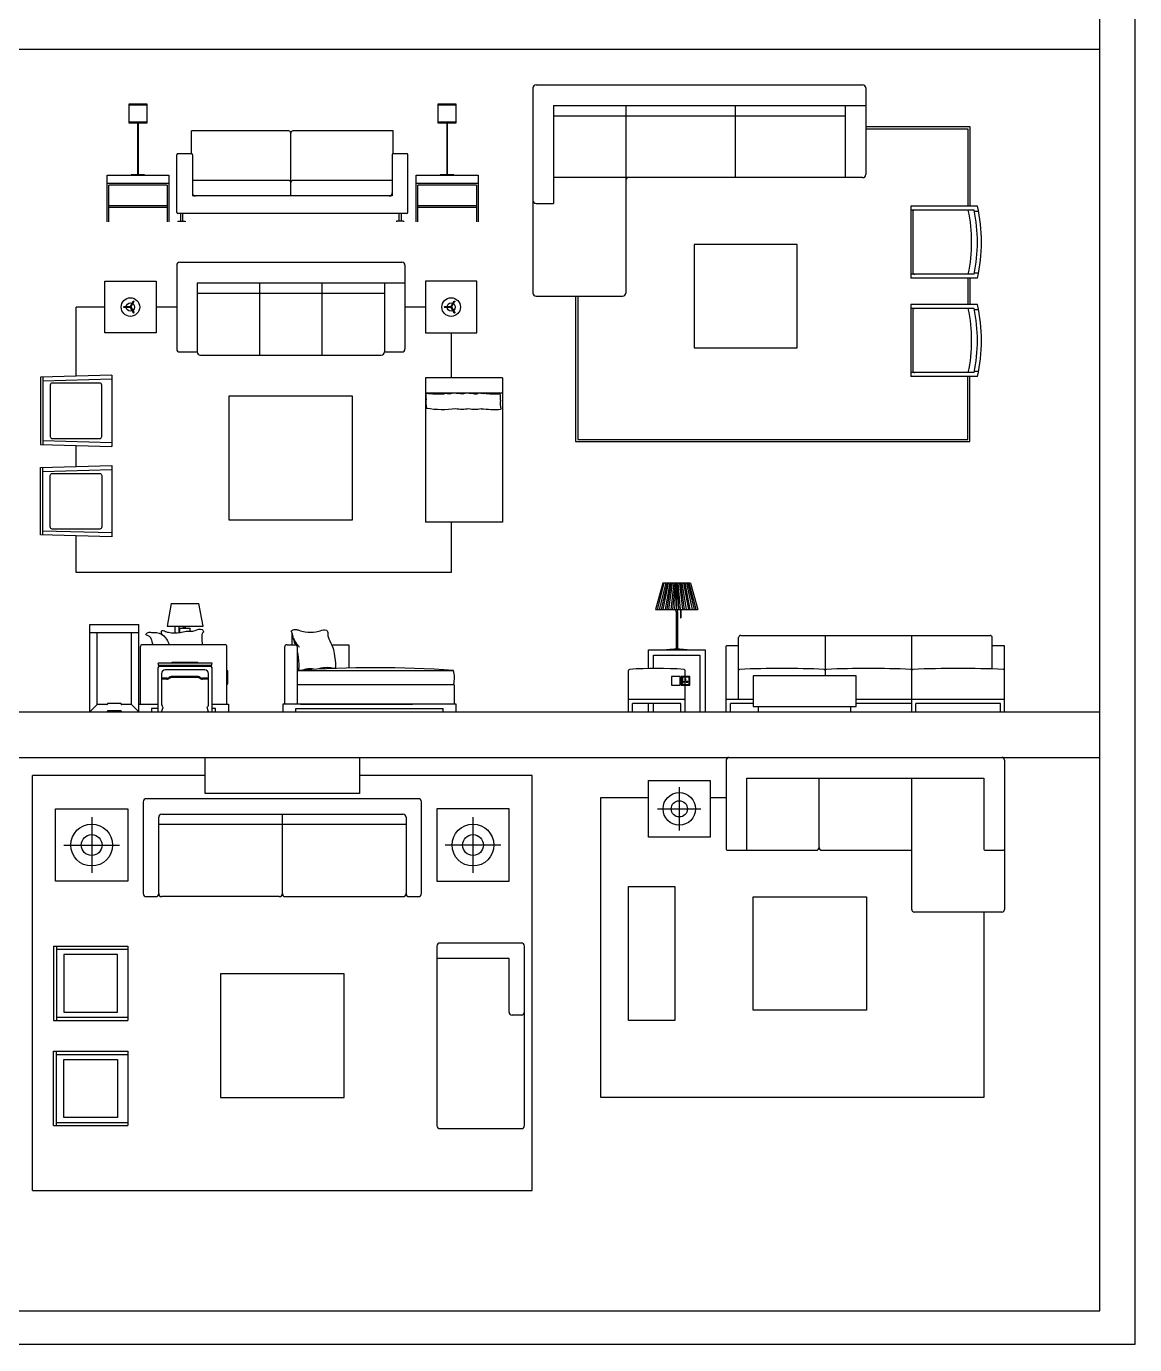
# Model space of a CAD drawing. Header units: inches. Extents: x 4.8 to 47.3, y 10 to 34.8.
# Drawn here: x 36.54 to 47.29, y 10.03 to 22.82 of the extents above; entities that cross this region are included whole.
import ezdxf

# ---------------------------------------------------------------- set-up
doc = ezdxf.new("R2010")
doc.units = ezdxf.units.IN
doc.header["$MEASUREMENT"] = 0
for name, color, linetype in [('02', 2, 'Continuous'), ('1', 1, 'Continuous'), ('4', 4, 'Continuous'), ('kadrbm', 4, 'Continuous')]:
    doc.layers.add(name, color=color, linetype=linetype)

# ---------------------------------------------------------------- blocks, each defined once
blk = doc.blocks.new('kadrbm')
at = {"layer": 'kadrbm', "color": 4}
blk.add_lwpolyline([(0, 0), (0, 24.797), (21, 24.797), (21, 0), (0, 0)], close=True, dxfattribs=at)
blk.add_lwpolyline([(20.663, 0.326), (20.663, 24.46), (0.337, 24.46), (0.337, 0.326), (20.663, 0.326)], dxfattribs=at)

msp = doc.modelspace()

# ---------------------------------------------------------------- linework, layer by layer
at = {"layer": '02'}
for p, q in [((41.483, 22.254), (44.652, 22.254)), ((41.453, 22.224), (41.453, 20.234)), ((44.682, 22.224), (44.682, 21.384)), ((41.653, 22.054), (41.653, 21.104)), ((41.653, 22.054), (44.682, 22.054)), ((42.353, 22.054), (42.353, 20.234)), ((44.482, 22.054), (44.482, 21.354)), ((41.653, 21.954), (44.482, 21.954)), ((37.998, 21.016), (37.998, 21.576)), ((38.138, 21.586), (38.008, 21.586)), ((38.148, 21.576), (38.148, 21.176)), ((40.088, 21.576), (40.088, 21.176)), ((40.228, 21.586), (40.098, 21.586)), ((40.238, 21.016), (40.238, 21.576)), ((37.321, 20.926), (37.321, 21.376)), ((37.321, 21.376), (37.921, 21.376)), ((37.921, 21.376), (37.921, 20.926)), ((40.32, 20.926), (40.32, 21.376)), ((40.32, 21.376), (40.92, 21.376)), ((40.92, 21.376), (40.92, 20.926)), ((37.921, 21.296), (37.321, 21.296)), ((37.905, 21.28), (37.337, 21.28)), ((37.337, 20.926), (37.337, 21.28)), ((37.905, 21.28), (37.905, 20.926)), ((39.083, 21.326), (38.148, 21.326)), ((40.088, 21.326), (39.123, 21.326)), ((40.92, 21.296), (40.32, 21.296)), ((40.336, 20.926), (40.336, 21.28)), ((40.904, 21.28), (40.336, 21.28)), ((40.904, 21.28), (40.904, 20.926)), ((40.088, 21.176), (38.148, 21.176)), ((41.483, 21.104), (41.653, 21.104)), ((37.905, 21.08), (37.337, 21.08)), ((37.905, 21.064), (37.337, 21.064)), ((40.228, 21.006), (38.008, 21.006)), ((40.904, 21.08), (40.336, 21.08)), ((40.904, 21.064), (40.336, 21.064)), ((45.766, 21.077), (45.12, 21.077)), ((45.12, 21.077), (45.12, 20.379)), ((45.734, 21.039), (45.12, 21.039)), ((45.138, 21.019), (45.138, 20.437)), ((45.777, 21.026), (45.736, 21.026)), ((38.008, 20.931), (38.078, 20.931)), ((38.008, 20.931), (38.008, 20.926)), ((38.078, 20.931), (38.078, 20.926)), ((40.128, 20.931), (40.128, 20.926)), ((40.198, 20.931), (40.128, 20.931)), ((40.198, 20.931), (40.198, 20.926)), ((37.996, 20.503), (37.996, 19.693)), ((38.026, 20.533), (40.181, 20.533)), ((40.211, 20.503), (40.211, 19.693)), ((37.297, 20.348), (37.797, 20.348)), ((37.297, 19.848), (37.297, 20.348)), ((37.797, 20.348), (37.797, 19.848)), ((38.196, 20.333), (38.196, 19.663)), ((38.196, 20.333), (40.211, 20.333)), ((38.801, 19.633), (38.801, 20.333)), ((39.406, 19.633), (39.406, 20.333)), ((40.011, 20.333), (40.011, 19.663)), ((40.409, 20.348), (40.409, 19.848)), ((40.909, 20.348), (40.409, 20.348)), ((40.909, 19.848), (40.909, 20.348)), ((45.734, 20.417), (45.12, 20.417)), ((45.766, 20.379), (45.12, 20.379)), ((45.777, 20.427), (45.736, 20.427)), ((38.196, 20.233), (40.011, 20.233)), ((41.483, 20.204), (42.323, 20.204)), ((45.12, 20.122), (45.12, 19.424)), ((45.766, 20.122), (45.12, 20.122)), ((45.734, 20.084), (45.12, 20.084)), ((45.138, 20.064), (45.138, 19.482)), ((45.777, 20.072), (45.736, 20.072)), ((37.797, 19.848), (37.297, 19.848)), ((40.409, 19.848), (40.909, 19.848)), ((38.026, 19.663), (38.196, 19.663)), ((38.226, 19.633), (39.981, 19.633)), ((40.011, 19.663), (40.181, 19.663)), ((37.365, 19.438), (36.673, 19.419)), ((37.365, 19.438), (37.365, 18.746)), ((45.734, 19.462), (45.12, 19.462)), ((45.777, 19.472), (45.736, 19.472)), ((36.673, 19.419), (36.673, 18.765)), ((36.696, 19.419), (36.696, 18.765)), ((37.365, 19.399), (36.696, 19.381)), ((41.159, 19.413), (40.409, 19.413)), ((40.409, 19.413), (40.409, 18.013)), ((41.159, 19.413), (41.159, 18.013)), ((45.766, 19.424), (45.12, 19.424)), ((38.503, 19.233), (38.503, 18.033)), ((39.703, 19.233), (38.503, 19.233)), ((39.703, 18.033), (39.703, 19.233)), ((41.159, 19.263), (40.409, 19.263)), ((36.696, 18.803), (37.365, 18.784)), ((36.673, 18.765), (37.365, 18.746)), ((36.673, 18.541), (37.365, 18.561)), ((36.673, 17.888), (36.673, 18.541)), ((36.696, 17.888), (36.696, 18.541)), ((37.365, 18.561), (37.365, 17.869)), ((36.696, 18.504), (37.365, 18.522)), ((38.503, 18.033), (39.703, 18.033)), ((37.365, 17.907), (36.696, 17.926)), ((41.159, 18.013), (40.409, 18.013)), ((37.365, 17.869), (36.673, 17.888))]:
    msp.add_line(p, q, dxfattribs=at)
for points in [[(37.71, 22.066), (37.53, 22.066), (37.53, 21.886), (37.71, 21.886)], [(40.709, 22.066), (40.529, 22.066), (40.529, 21.886), (40.709, 21.886)], [(44.018, 19.704), (44.018, 20.704), (43.018, 20.704), (43.018, 19.704)]]:
    msp.add_lwpolyline(points, close=True, dxfattribs=at)
for centre, radius in [((37.547, 20.098), 0.09), ((37.485, 20.098), 0.00462), ((37.547, 20.098), 0.00462), ((37.578, 20.152), 0.00462), ((40.659, 20.098), 0.09), ((40.597, 20.098), 0.00462), ((40.659, 20.098), 0.00462), ((40.69, 20.152), 0.00462), ((37.578, 20.044), 0.00462), ((40.69, 20.044), 0.00462)]:
    msp.add_circle(centre, radius, dxfattribs=at)
for centre, radius, start, end in [((41.483, 22.224), 0.03, 90, 180), ((44.652, 22.224), 0.03, 0, 90), ((38.008, 21.576), 0.01, 90, 180), ((38.138, 21.576), 0.01, 0, 90), ((40.098, 21.576), 0.01, 90, 180), ((40.228, 21.576), 0.01, 0, 90), ((42.383, 21.324), 0.03, 90, 180), ((44.652, 21.384), 0.03, 270, 0), ((39.083, 21.306), 0.02, 0, 90), ((39.123, 21.306), 0.02, 90, 180), ((38.178, 21.206), 0.03, 180, 270), ((40.058, 21.206), 0.03, 270, 0), ((41.483, 21.134), 0.03, 180, 270), ((38.008, 21.016), 0.01, 180, 270), ((40.228, 21.016), 0.01, 270, 0), ((45.158, 21.019), 0.02, 90, 180), ((44.207, 20.728), 1.503, 348.0651, 11.9349), ((44.263, 20.728), 1.503, 348.0651, 11.9349), ((44.263, 20.728), 1.543, 346.9271, 13.0729), ((38.026, 20.503), 0.03, 90, 180), ((40.181, 20.503), 0.03, 0, 90), ((45.158, 20.437), 0.02, 180, 270), ((41.483, 20.234), 0.03, 180, 270), ((42.323, 20.234), 0.03, 270, 0), ((45.158, 20.064), 0.02, 90, 180), ((44.207, 19.773), 1.503, 348.0651, 11.9349), ((44.263, 19.773), 1.503, 348.0651, 11.9349), ((44.263, 19.773), 1.543, 346.9271, 13.0729), ((38.026, 19.693), 0.03, 180, 270), ((40.181, 19.693), 0.03, 270, 0), ((38.226, 19.663), 0.03, 180, 270), ((39.981, 19.663), 0.03, 270, 0), ((45.158, 19.482), 0.02, 180, 270), ((40.278, 19.234), 0.14, 349.3215, 13.1824), ((40.656, 19.177), 0.242, 172.6261, 193.8133), ((40.547, 20.37), 1.115, 263.17, 272.3559), ((40.611, 19.217), 0.0429, 76.2782, 114.3565), ((40.64, 19.374), 0.116, 260.5061, 284.1176), ((40.686, 19.168), 0.0946, 69.1059, 100.2499), ((40.737, 19.217), 0.0429, 76.2782, 114.3565), ((40.766, 19.374), 0.116, 260.5061, 284.1176), ((40.812, 19.168), 0.0946, 69.1059, 100.2499), ((40.863, 19.217), 0.0429, 76.2782, 114.3565), ((40.892, 19.373), 0.116, 260.5061, 284.1176), ((40.938, 19.167), 0.0946, 69.1059, 100.2499), ((40.989, 19.217), 0.0429, 76.2782, 114.3565), ((41.075, 20.319), 1.063, 265.8985, 273.2225), ((40.999, 19.222), 0.14, 349.3215, 14.4343), ((41.377, 19.165), 0.242, 172.6261, 193.8133), ((40.573, 19.942), 0.837, 259.5052, 278.9261), ((40.766, 19.374), 0.266, 256.2285, 283.5951), ((40.892, 19.373), 0.266, 256.2285, 282.439), ((41.079, 20.211), 1.106, 263.2888, 273.2688)]:
    msp.add_arc(centre, radius, start, end, dxfattribs=at)
at = {"layer": '1'}
for p, q in [((37.71, 22.056), (37.53, 22.056)), ((40.709, 22.056), (40.529, 22.056)), ((43.418, 21.354), (43.418, 22.054)), ((37.53, 21.896), (37.71, 21.896)), ((37.617, 21.886), (37.617, 21.381)), ((37.622, 21.886), (37.622, 21.381)), ((40.529, 21.896), (40.709, 21.896)), ((40.617, 21.886), (40.617, 21.381)), ((40.622, 21.886), (40.622, 21.381)), ((39.083, 21.806), (38.138, 21.806)), ((38.138, 21.586), (38.138, 21.806)), ((39.103, 21.176), (39.103, 21.786)), ((40.098, 21.806), (39.123, 21.806)), ((40.098, 21.586), (40.098, 21.806)), ((44.652, 21.354), (41.653, 21.354)), ((38.033, 21.006), (38.033, 20.931)), ((38.053, 21.006), (38.053, 20.931)), ((40.153, 21.006), (40.153, 20.931)), ((40.173, 21.006), (40.173, 20.931)), ((37.019, 19.428), (37.019, 20.098)), ((37.297, 20.098), (37.019, 20.098)), ((37.545, 20.102), (37.487, 20.102)), ((37.545, 20.094), (37.487, 20.094)), ((37.545, 20.102), (37.574, 20.152)), ((37.545, 20.094), (37.574, 20.044)), ((37.552, 20.098), (37.581, 20.148)), ((37.552, 20.098), (37.581, 20.048)), ((37.996, 20.098), (37.797, 20.098)), ((40.409, 20.098), (40.211, 20.098)), ((40.657, 20.102), (40.599, 20.102)), ((40.657, 20.094), (40.599, 20.094)), ((40.657, 20.102), (40.686, 20.152)), ((40.657, 20.094), (40.686, 20.044)), ((40.664, 20.098), (40.693, 20.148)), ((40.664, 20.098), (40.693, 20.048)), ((40.659, 19.848), (40.659, 19.413)), ((40.659, 18.013), (40.659, 17.525)), ((37.019, 17.525), (37.019, 17.878)), ((40.659, 17.525), (37.019, 17.525))]:
    msp.add_line(p, q, dxfattribs=at)
for points in [[(44.682, 21.848), (45.692, 21.848), (45.692, 21.077)], [(44.682, 21.828), (45.672, 21.828), (45.672, 21.077)], [(37.685, 21.376), (37.685, 21.381), (37.555, 21.381), (37.555, 21.376)], [(40.684, 21.376), (40.684, 21.381), (40.554, 21.381), (40.554, 21.376)], [(45.672, 20.379), (45.672, 20.122)], [(45.692, 20.379), (45.692, 20.122)], [(41.867, 20.204), (41.867, 18.794), (45.692, 18.794), (45.692, 19.424)], [(41.887, 20.204), (41.887, 18.814), (45.672, 18.814), (45.672, 19.424)]]:
    msp.add_lwpolyline(points, dxfattribs=at)
for points in [[(36.769, 19.342), (36.769, 18.842, 0.414214), (36.788, 18.823), (37.25, 18.823, 0.414214), (37.269, 18.842), (37.269, 19.342, 0.414214), (37.25, 19.361), (36.788, 19.361, 0.414214)], [(36.769, 17.965), (36.769, 18.464, -0.414214), (36.788, 18.484), (37.25, 18.484, -0.414214), (37.269, 18.464), (37.269, 17.965, -0.414214), (37.25, 17.945), (36.788, 17.945, -0.414214)]]:
    msp.add_lwpolyline(points, format="xyb", close=True, dxfattribs=at)
for centre in [(37.547, 20.098), (40.659, 20.098)]:
    msp.add_circle(centre, 0.04, dxfattribs=at)
for centre, start, end in [((39.083, 21.786), 0, 90), ((39.123, 21.786), 90, 180)]:
    msp.add_arc(centre, 0.02, start, end, dxfattribs=at)
at = {"layer": '4'}
for p, q in [((26.629, 22.599), (46.955, 22.599)), ((37.019, 18.551), (37.019, 18.755)), ((42.714, 17.42), (42.642, 17.166)), ((42.661, 17.166), (42.727, 17.42)), ((42.741, 17.42), (42.679, 17.166)), ((42.754, 17.42), (42.698, 17.166)), ((42.982, 17.42), (42.714, 17.42)), ((42.717, 17.166), (42.768, 17.42)), ((42.781, 17.42), (42.736, 17.166)), ((42.754, 17.166), (42.794, 17.42)), ((42.773, 17.166), (42.808, 17.42)), ((42.821, 17.42), (42.792, 17.166)), ((42.811, 17.166), (42.835, 17.42)), ((42.829, 17.166), (42.842, 17.42)), ((42.848, 17.166), (42.848, 17.42)), ((42.867, 17.166), (42.854, 17.42)), ((42.886, 17.166), (42.862, 17.42)), ((42.875, 17.42), (42.904, 17.166)), ((42.923, 17.166), (42.888, 17.42)), ((42.942, 17.166), (42.902, 17.42)), ((42.915, 17.42), (42.961, 17.166)), ((42.979, 17.166), (42.929, 17.42)), ((42.942, 17.42), (42.998, 17.166)), ((42.955, 17.42), (43.017, 17.166)), ((43.036, 17.166), (42.969, 17.42)), ((42.982, 17.42), (43.054, 17.166)), ((37.942, 17.223), (37.902, 17.003)), ((37.942, 17.223), (38.212, 17.223)), ((38.252, 17.003), (38.212, 17.223)), ((42.642, 17.166), (43.054, 17.166)), ((42.842, 17.142), (42.839, 17.166)), ((42.842, 17.142), (42.842, 16.785)), ((42.842, 17.142), (42.854, 17.142)), ((42.854, 17.142), (42.858, 17.166)), ((42.854, 17.142), (42.854, 16.785)), ((42.886, 17.166), (42.886, 17.085)), ((42.888, 17.166), (42.888, 17.085)), ((37.153, 17.018), (37.627, 17.018)), ((37.153, 16.173), (37.153, 17.018)), ((37.627, 16.173), (37.627, 17.018)), ((42.886, 17.085), (42.888, 17.085)), ((37.153, 16.943), (37.627, 16.943)), ((37.223, 16.243), (37.223, 16.943)), ((37.557, 16.243), (37.557, 16.943)), ((37.902, 17.003), (38.252, 17.003)), ((37.981, 16.937), (37.981, 17.003)), ((38.021, 16.94), (38.021, 17.003)), ((38.027, 16.941), (38.027, 16.983)), ((38.027, 16.983), (38.127, 16.983)), ((38.061, 16.983), (38.061, 17.003)), ((38.072, 16.983), (38.072, 17.003)), ((38.082, 16.983), (38.082, 17.003)), ((38.127, 16.954), (38.127, 16.983)), ((39.116, 16.823), (39.116, 16.938)), ((43.449, 16.293), (43.449, 16.893)), ((43.469, 16.913), (45.889, 16.913)), ((44.289, 16.913), (44.289, 16.523)), ((45.129, 16.173), (45.129, 16.913)), ((45.909, 16.589), (45.909, 16.893)), ((37.642, 16.798), (37.642, 16.248)), ((38.472, 16.823), (37.667, 16.823)), ((38.482, 16.248), (38.482, 16.813)), ((39.042, 16.798), (39.042, 16.248)), ((39.067, 16.823), (39.148, 16.823)), ((39.167, 16.248), (39.167, 16.798)), ((39.499, 16.823), (39.667, 16.823)), ((39.667, 16.823), (39.667, 16.598)), ((42.573, 16.773), (43.123, 16.773)), ((42.573, 16.593), (42.573, 16.773)), ((42.748, 16.777), (42.948, 16.777)), ((42.748, 16.777), (42.748, 16.773)), ((42.842, 16.785), (42.854, 16.785)), ((42.948, 16.777), (42.948, 16.773)), ((43.123, 16.773), (43.123, 16.173)), ((43.329, 16.173), (43.329, 16.808)), ((43.444, 16.813), (43.334, 16.813)), ((46.024, 16.813), (45.914, 16.813)), ((46.029, 16.173), (46.029, 16.808)), ((38.339, 16.643), (37.815, 16.643)), ((38.333, 16.623), (37.82, 16.623)), ((37.824, 16.623), (37.824, 16.613)), ((37.952, 16.653), (38.202, 16.653)), ((37.952, 16.643), (37.952, 16.653)), ((38.202, 16.643), (38.202, 16.653)), ((38.329, 16.623), (38.329, 16.612)), ((42.623, 16.723), (43.073, 16.723)), ((42.623, 16.593), (42.623, 16.723)), ((43.073, 16.723), (43.073, 16.173)), ((37.814, 16.598), (37.814, 16.173)), ((38.324, 16.613), (37.829, 16.613)), ((37.9, 16.5), (37.845, 16.5)), ((37.849, 16.543), (37.849, 16.243)), ((38.269, 16.578), (37.884, 16.578)), ((38.203, 16.515), (37.943, 16.515)), ((38.203, 16.505), (37.943, 16.505)), ((38.3, 16.5), (38.246, 16.5)), ((38.304, 16.243), (38.304, 16.543)), ((38.339, 16.173), (38.339, 16.598)), ((38.482, 16.575), (38.485, 16.574)), ((38.493, 16.448), (38.493, 16.564)), ((39.167, 16.573), (40.682, 16.574)), ((42.379, 16.173), (42.379, 16.574)), ((42.881, 16.516), (42.796, 16.516)), ((42.796, 16.516), (42.796, 16.431)), ((42.881, 16.431), (42.881, 16.516)), ((42.976, 16.516), (42.891, 16.516)), ((42.891, 16.516), (42.891, 16.431)), ((42.904, 16.511), (42.964, 16.511)), ((42.904, 16.511), (42.904, 16.436)), ((42.929, 16.173), (42.929, 16.574)), ((42.964, 16.511), (42.964, 16.436)), ((42.976, 16.431), (42.976, 16.516)), ((44.589, 16.523), (43.589, 16.523)), ((43.589, 16.523), (43.589, 16.223)), ((44.589, 16.223), (44.589, 16.523)), ((37.9, 16.49), (37.845, 16.49)), ((38.3, 16.49), (38.246, 16.49)), ((38.482, 16.438), (38.483, 16.438)), ((39.167, 16.438), (40.682, 16.438)), ((40.692, 16.248), (40.692, 16.428)), ((42.796, 16.431), (42.881, 16.431)), ((42.891, 16.431), (42.976, 16.431)), ((42.904, 16.436), (42.964, 16.436)), ((42.912, 16.461), (42.912, 16.466)), ((42.912, 16.466), (42.927, 16.466)), ((42.927, 16.461), (42.912, 16.461)), ((42.936, 16.493), (42.931, 16.493)), ((42.931, 16.478), (42.936, 16.478)), ((42.936, 16.478), (42.936, 16.493)), ((42.94, 16.466), (42.94, 16.461)), ((42.955, 16.466), (42.94, 16.466)), ((42.94, 16.461), (42.955, 16.461)), ((42.955, 16.461), (42.955, 16.466)), ((37.153, 16.173), (37.223, 16.243)), ((37.318, 16.243), (37.223, 16.243)), ((37.323, 16.248), (37.323, 16.248)), ((37.452, 16.253), (37.328, 16.253)), ((37.457, 16.248), (37.457, 16.248)), ((37.557, 16.243), (37.462, 16.243)), ((37.557, 16.243), (37.627, 16.173)), ((37.627, 16.248), (37.642, 16.248)), ((37.627, 16.248), (37.814, 16.248)), ((38.339, 16.248), (38.497, 16.248)), ((38.497, 16.248), (38.497, 16.173)), ((40.707, 16.248), (39.027, 16.248)), ((39.027, 16.248), (39.027, 16.173)), ((39.196, 16.248), (40.285, 16.248)), ((40.707, 16.173), (40.707, 16.248)), ((42.929, 16.293), (42.379, 16.293)), ((42.889, 16.253), (42.419, 16.253)), ((42.419, 16.173), (42.419, 16.253)), ((42.573, 16.173), (42.573, 16.253)), ((42.623, 16.173), (42.623, 16.253)), ((42.889, 16.173), (42.889, 16.253)), ((43.589, 16.293), (43.329, 16.293)), ((43.369, 16.173), (43.369, 16.253)), ((43.589, 16.253), (43.369, 16.253)), ((46.029, 16.293), (44.589, 16.293)), ((45.129, 16.253), (44.589, 16.253)), ((45.989, 16.253), (45.169, 16.253)), ((45.169, 16.173), (45.169, 16.253)), ((45.989, 16.173), (45.989, 16.253)), ((26.629, 16.173), (46.955, 16.173)), ((37.323, 16.178), (37.323, 16.178)), ((37.452, 16.183), (37.328, 16.183)), ((37.814, 16.203), (37.752, 16.203)), ((37.752, 16.203), (37.752, 16.173)), ((37.849, 16.173), (37.863, 16.215)), ((38.304, 16.173), (38.29, 16.215)), ((38.372, 16.203), (38.339, 16.203)), ((38.372, 16.173), (38.372, 16.203)), ((39.152, 16.203), (40.582, 16.203)), ((39.152, 16.173), (39.152, 16.203)), ((40.582, 16.173), (40.582, 16.203)), ((43.589, 16.223), (44.589, 16.223)), ((43.639, 16.223), (43.639, 16.173)), ((44.539, 16.173), (44.539, 16.223)), ((26.629, 15.73), (46.955, 15.73)), ((38.271, 15.38), (38.271, 15.73)), ((38.271, 15.73), (39.771, 15.73)), ((39.771, 15.73), (39.771, 15.38)), ((43.329, 15.705), (43.329, 14.84)), ((46.029, 15.705), (46.029, 14.255)), ((38.271, 15.555), (36.596, 15.555)), ((36.596, 11.53), (36.596, 15.555)), ((41.446, 15.555), (39.771, 15.555)), ((41.446, 11.53), (41.446, 15.555)), ((42.573, 14.956), (42.573, 15.506)), ((42.573, 15.506), (43.173, 15.506)), ((43.173, 15.506), (43.173, 14.956)), ((43.529, 15.53), (45.829, 15.53)), ((43.529, 14.84), (43.529, 15.53)), ((44.229, 14.855), (44.229, 15.53)), ((45.129, 14.255), (45.129, 15.53)), ((45.829, 15.53), (45.829, 14.84)), ((39.771, 15.38), (38.271, 15.38)), ((42.873, 15.441), (42.873, 15.021)), ((36.821, 14.53), (36.821, 15.23)), ((36.821, 15.23), (37.521, 15.23)), ((37.521, 15.23), (37.521, 14.53)), ((37.671, 15.3), (37.671, 14.41)), ((40.341, 15.33), (37.701, 15.33)), ((40.371, 14.41), (40.371, 15.3)), ((40.521, 15.23), (40.521, 14.53)), ((41.221, 15.23), (40.521, 15.23)), ((41.221, 14.53), (41.221, 15.23)), ((42.112, 12.431), (42.112, 15.34)), ((42.112, 15.34), (42.573, 15.34)), ((42.663, 15.231), (43.083, 15.231)), ((43.173, 15.34), (43.329, 15.34)), ((37.171, 15.15), (37.171, 14.61)), ((37.821, 14.41), (37.821, 15.15)), ((37.851, 15.18), (40.191, 15.18)), ((39.021, 14.41), (39.021, 15.18)), ((40.221, 15.15), (40.221, 14.41)), ((40.871, 15.15), (40.871, 14.61)), ((40.221, 15.08), (37.821, 15.08)), ((36.901, 14.88), (37.441, 14.88)), ((41.141, 14.88), (40.601, 14.88)), ((43.173, 14.956), (42.573, 14.956)), ((43.339, 14.83), (44.204, 14.83)), ((44.254, 14.83), (45.129, 14.83)), ((45.839, 14.83), (46.019, 14.83)), ((37.521, 14.53), (36.821, 14.53)), ((40.521, 14.53), (41.221, 14.53)), ((42.379, 13.177), (42.379, 14.477)), ((42.379, 14.477), (42.829, 14.477)), ((42.829, 14.477), (42.829, 13.177)), ((37.701, 14.38), (37.791, 14.38)), ((38.991, 14.38), (37.851, 14.38)), ((39.051, 14.38), (40.191, 14.38)), ((40.251, 14.38), (40.341, 14.38)), ((43.589, 13.277), (43.589, 14.377)), ((43.589, 14.377), (44.689, 14.377)), ((44.689, 14.377), (44.689, 13.277)), ((46.004, 14.23), (45.154, 14.23)), ((45.829, 14.23), (45.829, 12.431)), ((36.8, 13.9), (36.8, 13.18)), ((36.8, 13.9), (37.521, 13.9)), ((36.83, 13.9), (36.83, 13.18)), ((36.83, 13.87), (37.521, 13.87)), ((37.421, 13.82), (36.9, 13.82)), ((36.9, 13.82), (36.9, 13.26)), ((37.421, 13.26), (37.421, 13.82)), ((37.521, 13.9), (37.521, 13.18)), ((40.521, 13.9), (40.521, 12.16)), ((41.341, 13.93), (40.551, 13.93)), ((41.371, 12.16), (41.371, 13.9)), ((41.221, 13.78), (40.521, 13.78)), ((41.221, 13.26), (41.221, 13.78)), ((38.421, 13.63), (38.421, 12.43)), ((39.621, 13.63), (38.421, 13.63)), ((39.621, 12.43), (39.621, 13.63)), ((36.8, 13.18), (37.521, 13.18)), ((36.83, 13.21), (37.521, 13.21)), ((36.9, 13.26), (37.421, 13.26)), ((41.341, 13.23), (41.251, 13.23)), ((42.829, 13.177), (42.379, 13.177)), ((44.689, 13.277), (43.589, 13.277)), ((36.8, 12.88), (37.521, 12.88)), ((36.8, 12.159), (36.8, 12.88)), ((36.83, 12.159), (36.83, 12.88)), ((36.83, 12.85), (37.521, 12.85)), ((36.9, 12.239), (36.9, 12.799)), ((36.9, 12.799), (37.421, 12.799)), ((37.421, 12.799), (37.421, 12.239)), ((37.521, 12.88), (37.521, 12.159)), ((38.421, 12.43), (39.621, 12.43)), ((45.829, 12.431), (42.112, 12.431)), ((36.8, 12.159), (37.521, 12.159)), ((36.83, 12.189), (37.521, 12.189)), ((37.421, 12.239), (36.9, 12.239)), ((40.551, 12.13), (41.341, 12.13)), ((36.596, 11.53), (41.446, 11.53))]:
    msp.add_line(p, q, dxfattribs=at)
for centre, radius in [((42.873, 15.231), 0.158), ((42.873, 15.231), 0.0788), ((37.171, 14.88), 0.203), ((37.171, 14.88), 0.101), ((40.871, 14.88), 0.203), ((40.871, 14.88), 0.101)]:
    msp.add_circle(centre, radius, dxfattribs=at)
for centre, radius, start, end in [((43.469, 16.893), 0.02, 90, 180), ((45.889, 16.893), 0.02, 0, 90), ((37.667, 16.798), 0.025, 90, 180), ((38.472, 16.813), 0.01, 0, 90), ((39.067, 16.798), 0.025, 90, 180), ((39.142, 16.798), 0.025, 0, 90), ((42.712, 17.69), 0.914, 273.0727, 278.1858), ((42.984, 17.69), 0.914, 261.8142, 266.9273), ((43.334, 16.808), 0.005, 90, 180), ((43.444, 16.808), 0.005, 0, 90), ((45.914, 16.808), 0.005, 90, 180), ((46.024, 16.808), 0.005, 0, 90), ((37.838, 16.639), 0.0242, 169.9891, 220.7946), ((38.315, 16.639), 0.0242, 319.2054, 10.0109), ((37.829, 16.598), 0.015, 90, 180), ((37.884, 16.543), 0.035, 90, 180), ((37.901, 16.535), 0.0356, 268.3579, 306.0919), ((37.901, 16.535), 0.0456, 268.5492, 307.0191), ((37.943, 16.485), 0.03, 90, 133.3552), ((37.943, 16.485), 0.02, 90, 134.8794), ((38.203, 16.485), 0.03, 46.6448, 90), ((38.203, 16.485), 0.02, 45.1206, 90), ((38.245, 16.535), 0.0456, 232.9809, 271.4508), ((38.245, 16.535), 0.0356, 233.9081, 271.6421), ((38.269, 16.543), 0.035, 0, 90), ((38.324, 16.598), 0.015, 0, 90), ((38.483, 16.564), 0.01, 0, 74.0427), ((39.93, 5.932), 10.668, 85.9579, 94.1015), ((40.444, 16.503), 0.248, 344.7634, 16.3221), ((42.389, 16.574), 0.01, 93.4057, 180), ((42.654, 12.849), 3.744, 85.9323, 94.0677), ((42.919, 16.574), 0.01, 0, 86.5943), ((43.459, 16.574), 0.01, 93.4057, 180), ((43.869, 7.651), 8.942, 87.3681, 92.6319), ((44.279, 16.574), 0.01, 0, 86.5943), ((44.299, 16.574), 0.01, 93.4057, 180), ((44.709, 7.651), 8.942, 87.3681, 92.6319), ((45.119, 16.574), 0.01, 0, 86.5943), ((45.139, 16.574), 0.01, 93.4057, 180), ((45.579, 6.298), 10.295, 87.5473, 92.4527), ((46.019, 16.574), 0.01, 0, 86.5943), ((38.483, 16.448), 0.01, 273.2884, 0), ((40.682, 16.428), 0.01, 0, 90), ((37.318, 16.248), 0.005, 270, 0), ((37.328, 16.248), 0.005, 90, 180), ((37.452, 16.248), 0.005, 0, 90), ((37.462, 16.248), 0.005, 180, 270), ((37.888, 16.244), 0.0382, 178.3271, 230.8763), ((38.266, 16.244), 0.0382, 309.1237, 1.6729), ((37.318, 16.178), 0.005, 270, 0), ((37.328, 16.178), 0.005, 90, 180), ((37.452, 16.178), 0.005, 0, 90), ((37.462, 16.178), 0.005, 180, 270), ((43.354, 15.705), 0.025, 90, 180), ((46.004, 15.705), 0.025, 0, 90), ((37.701, 15.3), 0.03, 90, 180), ((40.341, 15.3), 0.03, 0, 90), ((37.851, 15.15), 0.03, 90, 180), ((40.191, 15.15), 0.03, 0, 90), ((43.339, 14.84), 0.01, 180, 270), ((43.519, 14.84), 0.01, 270, 0), ((44.204, 14.855), 0.025, 270, 0), ((44.254, 14.855), 0.025, 180, 270), ((45.839, 14.84), 0.01, 180, 270), ((46.019, 14.84), 0.01, 270, 0), ((37.701, 14.41), 0.03, 180, 270), ((37.791, 14.41), 0.03, 270, 0), ((37.851, 14.41), 0.03, 180, 270), ((38.991, 14.41), 0.03, 270, 0), ((39.051, 14.41), 0.03, 180, 270), ((40.191, 14.41), 0.03, 270, 0), ((40.251, 14.41), 0.03, 180, 270), ((40.341, 14.41), 0.03, 270, 0), ((45.154, 14.255), 0.025, 180, 270), ((46.004, 14.255), 0.025, 270, 0), ((40.551, 13.9), 0.03, 90, 180), ((41.341, 13.9), 0.03, 0, 90), ((41.251, 13.26), 0.03, 180, 270), ((41.341, 13.26), 0.03, 270, 0), ((40.551, 12.16), 0.03, 180, 270), ((41.341, 12.16), 0.03, 270, 0)]:
    msp.add_arc(centre, radius, start, end, dxfattribs=at)
for points, knots in [([(37.766, 16.823), (37.761, 16.843), (37.754, 16.876), (37.731, 16.911), (37.686, 16.916), (37.716, 16.948), (37.754, 16.94), (37.82, 16.949), (37.886, 16.903), (37.914, 16.85), (37.923, 16.827), (37.925, 16.823)], [0, 0, 0, 0, 61.054894, 99.69359, 125.637017, 144.684257, 188.842386, 237.240766, 342.183188, 407.213594, 418.25901, 418.25901, 418.25901, 418.25901]), ([(37.854, 16.921), (37.85, 16.929), (37.843, 16.943), (37.855, 16.968), (37.885, 16.952), (37.937, 16.938), (38.013, 16.933), (38.096, 16.961), (38.168, 16.946), (38.231, 16.991), (38.262, 16.948), (38.239, 16.932), (38.239, 16.893), (38.239, 16.856), (38.244, 16.829), (38.246, 16.823)], [0, 0, 0, 0, 27.528719, 43.593016, 65.945993, 108.413336, 219.3053, 281.459753, 365.997552, 435.326487, 461.851543, 476.239016, 505.005317, 572.158663, 589.161873, 589.161873, 589.161873, 589.161873]), ([(39.148, 16.822), (39.145, 16.83), (39.135, 16.861), (39.123, 16.901), (39.119, 16.938), (39.102, 16.955), (39.11, 16.96), (39.12, 16.963)], [1287.91384, 1287.91384, 1287.91384, 1287.91384, 1311.024693, 1385.53645, 1412.072574, 1424.606524, 1437.776701, 1437.776701, 1437.776701, 1437.776701]), ([(39.12, 16.963), (39.13, 16.968), (39.15, 16.977), (39.192, 16.957), (39.253, 16.947), (39.335, 16.937), (39.397, 16.965), (39.466, 16.972), (39.459, 16.918), (39.475, 16.865), (39.516, 16.802), (39.524, 16.722), (39.541, 16.643), (39.537, 16.611), (39.534, 16.591), (39.512, 16.596), (39.478, 16.601), (39.427, 16.602), (39.387, 16.593), (39.372, 16.59)], [1437.776701, 1437.776701, 1437.776701, 1437.776701, 1469.453167, 1503.36296, 1567.779367, 1674.941683, 1733.16471, 1786.935158, 1824.46129, 1865.106529, 1959.881274, 2038.39181, 2109.173585, 2132.562257, 2145.096206, 2156.741454, 2187.37504, 2257.246889, 2305.321838, 2305.321838, 2305.321838, 2305.321838]), ([(39.189, 16.575), (39.187, 16.577), (39.183, 16.581), (39.178, 16.592), (39.186, 16.609), (39.182, 16.66), (39.177, 16.727), (39.167, 16.762), (39.167, 16.764)], [2489.093901, 2489.093901, 2489.093901, 2489.093901, 2500.529404, 2507.889309, 2523.220888, 2553.873828, 2658.271299, 2664.301146, 2664.301146, 2664.301146, 2664.301146]), ([(39.328, 16.587), (39.304, 16.588), (39.273, 16.593), (39.235, 16.581), (39.228, 16.579)], [2351.008334, 2351.008334, 2351.008334, 2351.008334, 2430.618631, 2446.509447, 2446.509447, 2446.509447, 2446.509447])]:
    msp.add_open_spline(points, degree=3, knots=knots, dxfattribs=at)
msp.add_spline([(39.131, 16.882), (39.152, 16.841), (39.177, 16.811), (39.185, 16.8)], degree=3, dxfattribs=at)

# ---------------------------------------------------------------- block references
at = {"layer": 'kadrbm'}
msp.add_blockref('kadrbm', (26.292, 10.035), dxfattribs=at)

doc.saveas('drawing.dxf')
